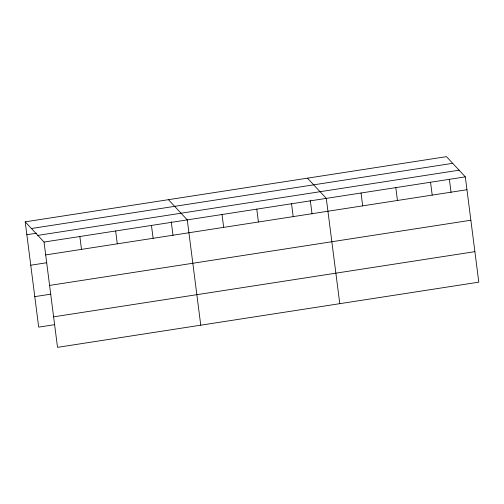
<?xml version="1.0" encoding="UTF-8"?>
<svg xmlns="http://www.w3.org/2000/svg" width="504" height="504" viewBox="0 0 504 504"><rect width="100%" height="100%" fill="white"/><g stroke="black" fill="none" stroke-linecap="round" stroke-linejoin="round"><path stroke-width="0.76" d="M25.2 221.842L446.475 156.65L465.312 176.866L478.8 282.158L57.519 347.351L44.037 242.059L25.2 221.842L38.688 327.134L54.69 324.658M31.418 228.514L452.693 163.321M26.851 234.707L36.754 233.176M37.819 235.387L459.094 170.194M44.037 242.059L465.312 176.866M45.681 254.923L466.962 189.724M30.757 265.211L46.752 262.735M49.587 285.422L470.868 220.229M34.782 296.636L50.778 294.16M53.613 316.852L474.894 251.654M307.459 178.164L326.29 198.381L339.778 303.673M168.437 199.678L187.268 219.895L200.756 325.187M449.398 179.424L451.055 192.389M430.555 182.24L432.205 195.105M395.804 187.62L397.448 200.485M361.047 193.001L362.691 205.865M310.275 200.176L312.033 213.904M291.533 203.755L293.183 216.619M256.782 209.135L258.426 221.999M222.025 214.515L223.669 227.38M171.253 221.691L173.011 235.418M151.458 225.433L153.109 238.298M115.649 230.977L117.3 243.841M79.84 236.521L81.49 249.379"/></g></svg>
